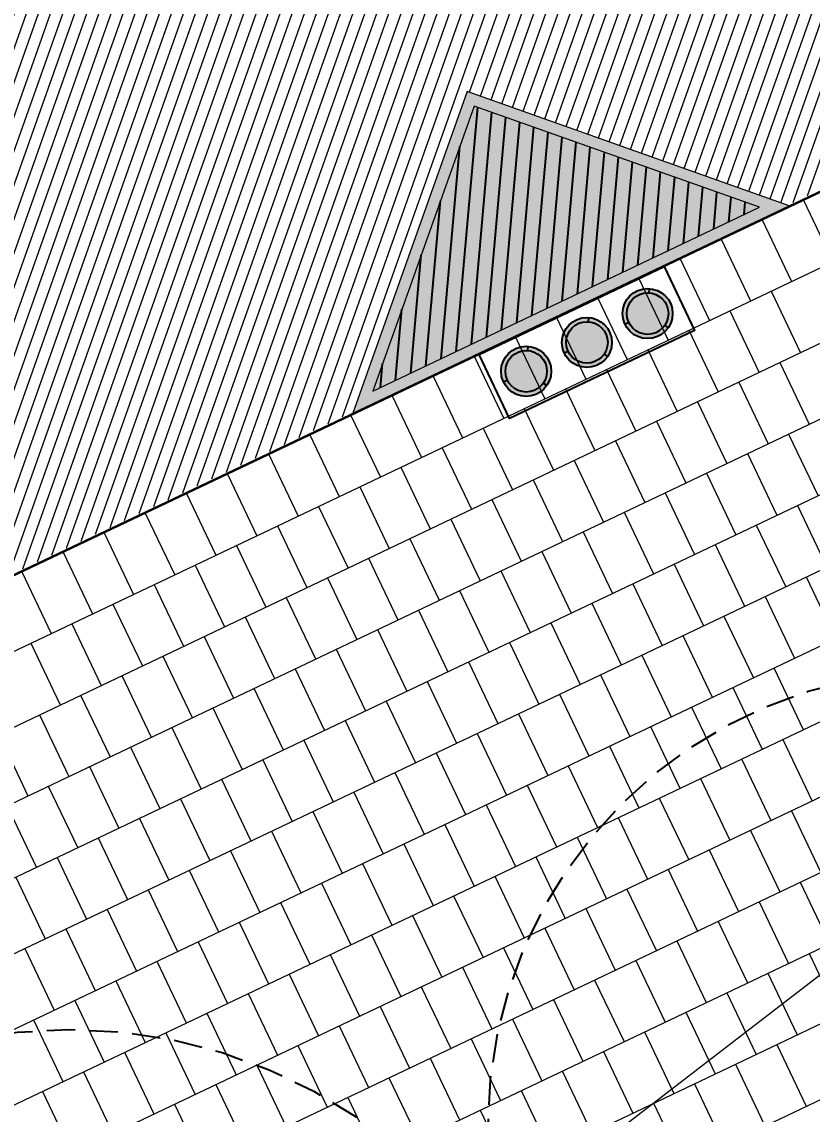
# Model space of a CAD drawing. Header units: metres. Extents: x 678805 to 1359287, y 2747329 to 5497370.
# Drawn here: x 679790.96 to 679797.9, y 2748746.89 to 2748756.49 of the extents above; entities that cross this region are included whole.
import ezdxf
from ezdxf.enums import TextEntityAlignment as Align

# ---------------------------------------------------------------- set-up
doc = ezdxf.new("R2010")
doc.units = ezdxf.units.M
doc.linetypes.add('XREF_MON_SFT_TREES$0$HIDDEN', pattern=[0.375, 0.25, -0.125])
for name, color, linetype in [('00_XREF_MON_HSC_PAVEMENT', 7, 'Continuous'), ('00_XREF_TWQ_BUILDINGS', 7, 'Continuous'), ('00_XREF_TWQ_SFT_TREES', 7, 'Continuous'), ('00_XREF_TWQ_URBAN CONTEXT', 7, 'Continuous'), ('XREF_MON_EIT SUPPORT$0$01-TX-NOM Carrers_1-2000', 8, 'Continuous'), ('XREF_MON_HSC_FURNITURE$0$02-L-litter bin', 8, 'Continuous'), ('XREF_MON_HSC_PAVEMENT$0$03-TR-Tree Pit_Green', 74, 'Continuous'), ('XREF_MON_SFT_TREES$0$SL_TREE_CANOPY', 251, 'XREF_MON_SFT_TREES$0$HIDDEN'), ('XREF_MON_SFT_TREES$0$SL_TREE_TRUNK', 251, 'Continuous'), ('XREF_MON_URBAN CONTEXT$0$XREF_MON_EIT SUPPORT', 7, 'Continuous')]:
    doc.layers.add(name, color=color, linetype=linetype)
for name, color, linetype, true_color in [('02-L-Waterfeatures 01', 7, 'Continuous', 0x4da6ff), ('XREF_MON_HSC_PAVEMENT$0$03-TR-Tree Pit_White', 7, 'Continuous', 0xfcfcfc), ('XREF_MON_SFT_TREES$0$SL_TREE_ACACIA_NILOTICA', 7, 'Continuous', 0x264d00), ('XREF_MON_SFT_TREES$0$SL_TREE_CERCIDIUM_FLORIDUM', 7, 'Continuous', 0xe0e000)]:
    doc.layers.add(name, color=color, linetype=linetype, true_color=true_color)
for name, color, linetype, lineweight in [('XREF_MON_GENERAL_LAYOUT$0$02-L-Level Curves 0.50m', 33, 'Continuous', 5), ('XREF_MON_GENERAL_LAYOUT$0$02-L-Material Change', 251, 'Continuous', 5), ('XREF_MON_GENERAL_LAYOUT$0$04-BK-Tree Pit', 6, 'Continuous', 5), ('XREF_MON_HSC_PAVEMENT$0$02-L-B-Flat Bar', 251, 'Continuous', 5), ('XREF_MON_HSC_PAVEMENT$0$04-BK-Tree Pit', 6, 'Continuous', 5)]:
    doc.layers.add(name, color=color, linetype=linetype, lineweight=lineweight)
doc.layers.add('XREF_MON_HSC_FURNITURE$0$00-AUX', color=2, linetype='Continuous', plot=False)
for name, color, linetype, lineweight, true_color in [('XREF_MON_HSC_PAVEMENT$0$02-L-Joints-Paviment_07_Precast Concrete Blocks 60X40', 7, 'Continuous', 5, 0x999999), ('XREF_MON_HSC_PAVEMENT$0$03-TR-Pavement_07_Precast Concrete Blocks 20X10', 7, 'Continuous', 5, 0x999999), ('XREF_MON_HSC_PAVEMENT$0$03-TR-Pavement_07_Precast Concrete Blocks 60X40', 7, 'Continuous', 5, 0x999999)]:
    doc.layers.add(name, color=color, linetype=linetype, lineweight=lineweight, true_color=true_color)
doc.layers.get('XREF_MON_SFT_TREES$0$SL_TREE_ACACIA_NILOTICA').off()
doc.layers.get('XREF_MON_SFT_TREES$0$SL_TREE_CERCIDIUM_FLORIDUM').off()
doc.styles.add('XREF_MON_EIT SUPPORT$0$Standard', font='arial.ttf')
doc.styles.add('XREF_MON_GENERAL_LAYOUT$0$Standard', font='arial.ttf')

# ---------------------------------------------------------------- blocks, each defined once
blk = doc.blocks.new('XREF_MON_EIT SUPPORT')
at = {"layer": 'XREF_MON_EIT SUPPORT$0$01-TX-NOM Carrers_1-2000', "ltscale": 0.3, "style": 'XREF_MON_EIT SUPPORT$0$Standard'}
blk.add_text('No. 441', height=8, rotation=25.955, dxfattribs=at).set_placement((679766.7648, 2748750.742))
blk = doc.blocks.new('XREF_MON_URBAN CONTEXT')
at = {"layer": 'XREF_MON_URBAN CONTEXT$0$XREF_MON_EIT SUPPORT'}
blk.add_blockref('XREF_MON_EIT SUPPORT', (0, 0), dxfattribs=at)
blk = doc.blocks.new('XREF_MON_SFT_TREES$0$Acacia_nilotica')
at = {"layer": 'XREF_MON_SFT_TREES$0$SL_TREE_CANOPY', "linetype": 'XREF_MON_SFT_TREES$0$HIDDEN'}
blk.add_circle((0, 0), 4, dxfattribs=at)
blk = doc.blocks.new('XREF_MON_SFT_TREES$0$Cercidium.A')
h = blk.add_hatch()
h.set_pattern_fill('ANSI31', color=256, scale=0.1, angle=25.448)
edge = h.paths.add_edge_path()
edge.add_arc((0, 0), 4.5, 0, 360)
at = {"layer": 'XREF_MON_SFT_TREES$0$SL_TREE_TRUNK'}
h = blk.add_hatch(color=256, dxfattribs=at)
h.dxf.hatch_style = 1
edge = h.paths.add_edge_path()
edge.add_arc((0, 0), 0.25, 0, 360)
at = {"layer": 'XREF_MON_SFT_TREES$0$SL_TREE_CANOPY', "linetype": 'XREF_MON_SFT_TREES$0$HIDDEN'}
blk.add_circle((0, 0), 4.5, dxfattribs=at)
at = {"layer": 'XREF_MON_SFT_TREES$0$SL_TREE_TRUNK'}
blk.add_circle((0, 0), 0.25, dxfattribs=at)
blk = doc.blocks.new('XREF_MON_SFT_TREES')
at = {"layer": 'XREF_MON_SFT_TREES$0$SL_TREE_ACACIA_NILOTICA', "rotation": 25.44812939262281}
blk.add_blockref('XREF_MON_SFT_TREES$0$Acacia_nilotica', (679799.0574, 2748746.7847), dxfattribs=at)
at = {"layer": 'XREF_MON_SFT_TREES$0$SL_TREE_CERCIDIUM_FLORIDUM'}
blk.add_blockref('XREF_MON_SFT_TREES$0$Cercidium.A', (679791.3822, 2748743.1322), dxfattribs=at)
blk = doc.blocks.new('XREF_MON_HSC_PAVEMENT$0$Alcorque Parking 8m2')
at = {"layer": 'XREF_MON_HSC_PAVEMENT$0$03-TR-Tree Pit_Green', "ltscale": 0.3}
h = blk.add_hatch(dxfattribs=at)
h.set_pattern_fill('ANSI31', color=256, scale=0.04, angle=40)
h.set_pattern_definition([(85, (-679726.04474, -2748720.75428), (-0.1265167266577, 0.011068779329), [])])
h.paths.add_polyline_path([(-1.079, -0.3843), (2.316, 1.2313), (-0.1893, 2.121)])
at = {"layer": 'XREF_MON_HSC_PAVEMENT$0$03-TR-Tree Pit_White'}
h = blk.add_hatch(color=256, dxfattribs=at)
h.dxf.hatch_style = 1
h.paths.add_polyline_path([(-1.2541, -0.5783), (2.5769, 1.2447), (-0.2501, 2.2487)])
blk = doc.blocks.new('XREF_MON_HSC_PAVEMENT')
at = {"layer": 'XREF_MON_HSC_PAVEMENT$0$03-TR-Pavement_07_Precast Concrete Blocks 20X10'}
h = blk.add_hatch(dxfattribs=at)
h.set_pattern_fill('ANSI31', color=256, scale=0.0315, angle=25.5)
h.set_pattern_definition([(70.5, (0, 0), (-0.094275932128, 0.033384858509), [])])
edge = h.paths.add_edge_path()
edge.add_line((679754.6393, 2748741.4276), (679756.4378, 2748737.6483))
edge.add_line((679756.4378, 2748737.6483), (679759.3099, 2748736.6133))
edge.add_line((679759.3099, 2748736.6133), (679763.1548, 2748738.4429))
edge.add_line((679763.1548, 2748738.4429), (679764.1588, 2748741.27))
edge.add_line((679764.1588, 2748741.27), (679766.9858, 2748740.266))
edge.add_line((679766.9858, 2748740.266), (679770.8308, 2748742.0956))
edge.add_line((679770.8308, 2748742.0956), (679771.8347, 2748744.9227))
edge.add_line((679771.8347, 2748744.9227), (679774.6617, 2748743.9187))
edge.add_line((679774.6617, 2748743.9187), (679778.5067, 2748745.7483))
edge.add_line((679778.5067, 2748745.7483), (679779.5108, 2748748.5758))
edge.add_line((679779.5108, 2748748.5758), (679782.3381, 2748747.5712))
edge.add_line((679782.3381, 2748747.5712), (679786.1759, 2748749.3977))
edge.add_line((679786.1759, 2748749.3977), (679787.186, 2748752.2278))
edge.add_line((679787.186, 2748752.2278), (679790.0136, 2748751.2242))
edge.add_line((679790.0136, 2748751.2242), (679793.8574, 2748753.0536))
edge.add_line((679793.8574, 2748753.0536), (679794.828, 2748755.7864))
edge.add_line((679794.828, 2748755.7864), (679794.8617, 2748755.88))
edge.add_line((679794.8617, 2748755.88), (679797.6883, 2748754.8762))
edge.add_line((679797.6883, 2748754.8762), (679801.5332, 2748756.7058))
edge.add_line((679801.5332, 2748756.7058), (679802.5366, 2748759.5326))
edge.add_line((679802.5366, 2748759.5326), (679805.3642, 2748758.5289))
edge.add_line((679805.3642, 2748758.5289), (679809.2085, 2748760.3583))
edge.add_line((679809.2085, 2748760.3583), (679810.2119, 2748763.185))
edge.add_line((679810.2119, 2748763.185), (679813.0395, 2748762.1813))
edge.add_line((679813.0395, 2748762.1813), (679816.8832, 2748764.0104))
edge.add_line((679816.8832, 2748764.0104), (679817.8849, 2748766.836))
edge.add_line((679817.8849, 2748766.836), (679820.7142, 2748765.8334))
edge.add_line((679820.7142, 2748765.8334), (679824.5585, 2748767.6628))
edge.add_line((679824.5585, 2748767.6628), (679825.5631, 2748770.4901))
edge.add_line((679825.5631, 2748770.4901), (679828.3901, 2748769.4861))
edge.add_line((679828.3901, 2748769.4861), (679832.2338, 2748771.3152))
edge.add_line((679832.2338, 2748771.3152), (679833.2381, 2748774.1416))
edge.add_line((679833.2381, 2748774.1416), (679836.0619, 2748773.1368))
edge.add_line((679836.0619, 2748773.1368), (679839.9071, 2748774.9666))
edge.add_line((679839.9071, 2748774.9666), (679840.9517, 2748777.8655))
edge.add_line((679840.9517, 2748777.8655), (679839.1533, 2748781.6448))
edge.add_line((679839.1533, 2748781.6448), (679754.6433, 2748741.4295))
at = {"layer": 'XREF_MON_HSC_PAVEMENT$0$02-L-B-Flat Bar'}
blk.add_lwpolyline([(679759.3229, 2748736.6087), (679839.921, 2748774.9625)], dxfattribs=at)
at = {"layer": 'XREF_MON_HSC_PAVEMENT$0$02-L-Joints-Paviment_07_Precast Concrete Blocks 60X40'}
for points in [[(679797.8258, 2748754.9197), (679798.0837, 2748754.3779)], [(679797.4646, 2748754.7478), (679797.7225, 2748754.206)], [(679797.1035, 2748754.5759), (679797.3613, 2748754.0341)], [(679796.7423, 2748754.404), (679797.0001, 2748753.8622)], [(679796.3811, 2748754.2321), (679796.6389, 2748753.6904)], [(679797.5419, 2748754.1201), (679797.7997, 2748753.5783)], [(679796.0199, 2748754.0603), (679796.2777, 2748753.5185)], [(679795.6587, 2748753.8884), (679795.9165, 2748753.3466)], [(679797.1807, 2748753.9482), (679797.4385, 2748753.4064)], [(679795.2975, 2748753.7165), (679795.5553, 2748753.1747)], [(679796.8195, 2748753.7763), (679797.0773, 2748753.2345)], [(679796.4583, 2748753.6044), (679796.7161, 2748753.0626)], [(679794.9363, 2748753.5446), (679795.1941, 2748753.0028)], [(679797.6191, 2748753.4923), (679797.8769, 2748752.9505)], [(679796.0971, 2748753.4325), (679796.3549, 2748752.8908)], [(679794.5751, 2748753.3728), (679794.8329, 2748752.831)], [(679797.2579, 2748753.3204), (679797.5157, 2748752.7787)], [(679795.7359, 2748753.2607), (679795.9937, 2748752.7189)], [(679794.2139, 2748753.2009), (679794.4718, 2748752.6591)], [(679796.8967, 2748753.1486), (679797.1545, 2748752.6068)], [(679793.8527, 2748753.029), (679794.1106, 2748752.4872)], [(679795.3747, 2748753.0888), (679795.6325, 2748752.547)], [(679795.0135, 2748752.9169), (679795.2714, 2748752.3751)], [(679796.5355, 2748752.9767), (679796.7933, 2748752.4349)], [(679793.4916, 2748752.8571), (679793.7494, 2748752.3153)], [(679797.6963, 2748752.8646), (679797.9541, 2748752.3228)], [(679794.6523, 2748752.745), (679794.9102, 2748752.2032)], [(679796.1743, 2748752.8048), (679796.4321, 2748752.263)], [(679793.1304, 2748752.6852), (679793.3882, 2748752.1435)], [(679795.8131, 2748752.6329), (679796.071, 2748752.0912)], [(679797.3351, 2748752.6927), (679797.5929, 2748752.1509)], [(679794.2912, 2748752.5732), (679794.549, 2748752.0314)], [(679792.7692, 2748752.5134), (679793.027, 2748751.9716)], [(679795.4519, 2748752.4611), (679795.7098, 2748751.9193)], [(679796.9739, 2748752.5208), (679797.2317, 2748751.9791)], [(679792.408, 2748752.3415), (679792.6658, 2748751.7997)], [(679793.93, 2748752.4013), (679794.1878, 2748751.8595)], [(679796.6127, 2748752.349), (679796.8706, 2748751.8072)], [(679795.0908, 2748752.2892), (679795.3486, 2748751.7474)], [(679792.0468, 2748752.1696), (679792.3046, 2748751.6278)], [(679793.5688, 2748752.2294), (679793.8266, 2748751.6876)], [(679796.2516, 2748752.1771), (679796.5094, 2748751.6353)], [(679797.7735, 2748752.2369), (679798.0313, 2748751.6951)], [(679793.2076, 2748752.0575), (679793.4654, 2748751.5157)], [(679794.7296, 2748752.1173), (679794.9874, 2748751.5755)], [(679797.4123, 2748752.065), (679797.6702, 2748751.5232)], [(679791.6856, 2748751.9977), (679791.9434, 2748751.456)], [(679795.8904, 2748752.0052), (679796.1482, 2748751.4634)], [(679792.8464, 2748751.8856), (679793.1042, 2748751.3439)], [(679794.3684, 2748751.9454), (679794.6262, 2748751.4036)], [(679797.0512, 2748751.8931), (679797.309, 2748751.3513)], [(679791.3244, 2748751.8259), (679791.5822, 2748751.2841)], [(679794.0072, 2748751.7736), (679794.265, 2748751.2318)], [(679795.5292, 2748751.8333), (679795.787, 2748751.2916)], [(679792.4852, 2748751.7138), (679792.743, 2748751.172)], [(679796.69, 2748751.7212), (679796.9478, 2748751.1795)], [(679790.9632, 2748751.654), (679791.221, 2748751.1122)], [(679793.646, 2748751.6017), (679793.9038, 2748751.0599)], [(679795.168, 2748751.6615), (679795.4258, 2748751.1197)], [(679797.8508, 2748751.6092), (679798.1086, 2748751.0674)], [(679792.124, 2748751.5419), (679792.3818, 2748751.0001)], [(679794.8068, 2748751.4896), (679795.0646, 2748750.9478)], [(679796.3288, 2748751.5494), (679796.5866, 2748751.0076)], [(679793.2848, 2748751.4298), (679793.5426, 2748750.888)], [(679797.4896, 2748751.4373), (679797.7474, 2748750.8955)], [(679791.7628, 2748751.37), (679792.0206, 2748750.8282)], [(679794.4456, 2748751.3177), (679794.7034, 2748750.7759)], [(679795.9676, 2748751.3775), (679796.2254, 2748750.8357)], [(679791.4016, 2748751.1981), (679791.6595, 2748750.6564)], [(679792.9236, 2748751.2579), (679793.1814, 2748750.7161)], [(679795.6064, 2748751.2056), (679795.8642, 2748750.6638)], [(679797.1284, 2748751.2654), (679797.3862, 2748750.7236)], [(679794.0844, 2748751.1458), (679794.3422, 2748750.604)], [(679796.7672, 2748751.0935), (679797.025, 2748750.5517)], [(679791.0404, 2748751.0263), (679791.2983, 2748750.4845)], [(679792.5624, 2748751.086), (679792.8202, 2748750.5443)], [(679795.2452, 2748751.0337), (679795.503, 2748750.492)], [(679792.2012, 2748750.9142), (679792.4591, 2748750.3724)], [(679793.7232, 2748750.974), (679793.981, 2748750.4322)], [(679796.406, 2748750.9216), (679796.6638, 2748750.3799)], [(679794.884, 2748750.8619), (679795.1418, 2748750.3201)], [(679797.5668, 2748750.8096), (679797.8246, 2748750.2678)], [(679791.84, 2748750.7423), (679792.0979, 2748750.2005)], [(679793.362, 2748750.8021), (679793.6198, 2748750.2603)], [(679796.0448, 2748750.7498), (679796.3026, 2748750.208)], [(679793.0008, 2748750.6302), (679793.2587, 2748750.0884)], [(679794.5228, 2748750.69), (679794.7806, 2748750.1482)], [(679797.2056, 2748750.6377), (679797.4634, 2748750.0959)], [(679791.4789, 2748750.5704), (679791.7367, 2748750.0286)], [(679794.1616, 2748750.5181), (679794.4194, 2748749.9763)], [(679795.6836, 2748750.5779), (679795.9414, 2748750.0361)], [(679792.6397, 2748750.4583), (679792.8975, 2748749.9165)], [(679796.8444, 2748750.4658), (679797.1022, 2748749.924)], [(679791.1177, 2748750.3985), (679791.3755, 2748749.8567)], [(679793.8004, 2748750.3462), (679794.0583, 2748749.8044)], [(679795.3224, 2748750.406), (679795.5802, 2748749.8642)], [(679790.7565, 2748750.2267), (679791.0143, 2748749.6849)], [(679792.2785, 2748750.2864), (679792.5363, 2748749.7447)], [(679794.9612, 2748750.2341), (679795.219, 2748749.6924)], [(679796.4832, 2748750.2939), (679796.741, 2748749.7521)], [(679793.4393, 2748750.1744), (679793.6971, 2748749.6326)], [(679797.644, 2748750.1818), (679797.9018, 2748749.64)], [(679791.9173, 2748750.1146), (679792.1751, 2748749.5728)], [(679794.6, 2748750.0623), (679794.8579, 2748749.5205)], [(679796.122, 2748750.122), (679796.3798, 2748749.5803)], [(679791.5561, 2748749.9427), (679791.8139, 2748749.4009)], [(679793.0781, 2748750.0025), (679793.3359, 2748749.4607)], [(679795.7608, 2748749.9502), (679796.0186, 2748749.4084)], [(679797.2828, 2748750.01), (679797.5406, 2748749.4682)], [(679794.2389, 2748749.8904), (679794.4967, 2748749.3486)], [(679791.1949, 2748749.7708), (679791.4527, 2748749.229)], [(679792.7169, 2748749.8306), (679792.9747, 2748749.2888)], [(679795.3996, 2748749.7783), (679795.6575, 2748749.2365)], [(679796.9216, 2748749.8381), (679797.1794, 2748749.2963)], [(679792.3557, 2748749.6587), (679792.6135, 2748749.1169)], [(679793.8777, 2748749.7185), (679794.1355, 2748749.1767)], [(679796.5604, 2748749.6662), (679796.8183, 2748749.1244)], [(679790.8337, 2748749.5989), (679791.0915, 2748749.0571)], [(679795.0385, 2748749.6064), (679795.2963, 2748749.0646)], [(679791.9945, 2748749.4868), (679792.2523, 2748748.9451)], [(679793.5165, 2748749.5466), (679793.7743, 2748749.0048)], [(679796.1992, 2748749.4943), (679796.4571, 2748748.9525)], [(679797.7212, 2748749.5541), (679797.979, 2748749.0123)], [(679793.1553, 2748749.3748), (679793.4131, 2748748.833)], [(679794.6773, 2748749.4345), (679794.9351, 2748748.8928)], [(679797.36, 2748749.3822), (679797.6179, 2748748.8404)], [(679791.6333, 2748749.315), (679791.8911, 2748748.7732)], [(679795.8381, 2748749.3224), (679796.0959, 2748748.7807)], [(679792.7941, 2748749.2029), (679793.0519, 2748748.6611)], [(679794.3161, 2748749.2627), (679794.5739, 2748748.7209)], [(679796.9988, 2748749.2104), (679797.2567, 2748748.6686)], [(679791.2721, 2748749.1431), (679791.5299, 2748748.6013)], [(679793.9549, 2748749.0908), (679794.2127, 2748748.549)], [(679795.4769, 2748749.1506), (679795.7347, 2748748.6088)], [(679792.4329, 2748749.031), (679792.6907, 2748748.4892)], [(679796.6377, 2748749.0385), (679796.8955, 2748748.4967)], [(679790.9109, 2748748.9712), (679791.1687, 2748748.4294)], [(679793.5937, 2748748.9189), (679793.8515, 2748748.3771)], [(679795.1157, 2748748.9787), (679795.3735, 2748748.4369)], [(679797.7984, 2748748.9264), (679798.0563, 2748748.3846)], [(679792.0717, 2748748.8591), (679792.3295, 2748748.3173)], [(679794.7545, 2748748.8068), (679795.0123, 2748748.265)], [(679796.2765, 2748748.8666), (679796.5343, 2748748.3248)], [(679793.2325, 2748748.747), (679793.4903, 2748748.2052)], [(679795.9153, 2748748.6947), (679796.1731, 2748748.1529)], [(679797.4373, 2748748.7545), (679797.6951, 2748748.2127)], [(679791.7105, 2748748.6872), (679791.9683, 2748748.1455)], [(679794.3933, 2748748.6349), (679794.6511, 2748748.0932)], [(679791.3493, 2748748.5154), (679791.6071, 2748747.9736)], [(679792.8713, 2748748.5751), (679793.1291, 2748748.0334)], [(679795.5541, 2748748.5228), (679795.8119, 2748747.9811)], [(679797.0761, 2748748.5826), (679797.3339, 2748748.0409)], [(679792.5101, 2748748.4033), (679792.7679, 2748747.8615)], [(679794.0321, 2748748.4631), (679794.2899, 2748747.9213)], [(679796.7149, 2748748.4108), (679796.9727, 2748747.869)], [(679790.9881, 2748748.3435), (679791.246, 2748747.8017)], [(679795.1929, 2748748.351), (679795.4507, 2748747.8092)], [(679792.1489, 2748748.2314), (679792.4068, 2748747.6896)], [(679793.6709, 2748748.2912), (679793.9287, 2748747.7494)], [(679796.3537, 2748748.2389), (679796.6115, 2748747.6971)], [(679797.8757, 2748748.2987), (679798.1335, 2748747.7569)], [(679793.3097, 2748748.1193), (679793.5675, 2748747.5775)], [(679794.8317, 2748748.1791), (679795.0895, 2748747.6373)], [(679797.5145, 2748748.1268), (679797.7723, 2748747.585)], [(679791.7877, 2748748.0595), (679792.0456, 2748747.5177)], [(679795.9925, 2748748.067), (679796.2503, 2748747.5252)], [(679792.9485, 2748747.9474), (679793.2064, 2748747.4056)], [(679794.4705, 2748748.0072), (679794.7283, 2748747.4654)], [(679797.1533, 2748747.9549), (679797.4111, 2748747.4132)], [(679791.4266, 2748747.8876), (679791.6844, 2748747.3459)], [(679794.1093, 2748747.8353), (679794.3671, 2748747.2935)], [(679795.6313, 2748747.8951), (679795.8891, 2748747.3533)], [(679792.5873, 2748747.7755), (679792.8452, 2748747.2338)], [(679796.7921, 2748747.7831), (679797.0499, 2748747.2413)], [(679791.0654, 2748747.7158), (679791.3232, 2748747.174)], [(679793.7481, 2748747.6635), (679794.006, 2748747.1217)], [(679795.2701, 2748747.7233), (679795.5279, 2748747.1815)], [(679792.2262, 2748747.6037), (679792.484, 2748747.0619)], [(679794.9089, 2748747.5514), (679795.1667, 2748747.0096)], [(679796.4309, 2748747.6112), (679796.6887, 2748747.0694)], [(679793.3869, 2748747.4916), (679793.6448, 2748746.9498)], [(679797.5917, 2748747.4991), (679797.8495, 2748746.9573)], [(679791.865, 2748747.4318), (679792.1228, 2748746.89)], [(679794.5477, 2748747.3795), (679794.8056, 2748746.8377)], [(679796.0697, 2748747.4393), (679796.3275, 2748746.8975)], [(679791.5038, 2748747.2599), (679791.7616, 2748746.7181)], [(679793.0258, 2748747.3197), (679793.2836, 2748746.7779)], [(679795.7085, 2748747.2674), (679795.9663, 2748746.7256)], [(679797.2305, 2748747.3272), (679797.4883, 2748746.7854)], [(679794.1865, 2748747.2076), (679794.4444, 2748746.6658)], [(679796.8693, 2748747.1553), (679797.1271, 2748746.6135)], [(679791.1426, 2748747.088), (679791.4004, 2748746.5463)], [(679792.6646, 2748747.1478), (679792.9224, 2748746.606)], [(679795.3473, 2748747.0956), (679795.6051, 2748746.5538)], [(679792.3034, 2748746.9759), (679792.5612, 2748746.4342)], [(679793.8254, 2748747.0357), (679794.0832, 2748746.494)], [(679796.5081, 2748746.9834), (679796.7659, 2748746.4416)], [(679794.9861, 2748746.9237), (679795.2439, 2748746.3819)]]:
    blk.add_lwpolyline(points, dxfattribs=at)
at = {"layer": 'XREF_MON_HSC_PAVEMENT$0$03-TR-Pavement_07_Precast Concrete Blocks 60X40'}
for p, q in [((679602.4393, 2748661.9422), (679961.7341, 2748832.9178)), ((679602.6979, 2748661.4008), (679961.9919, 2748832.376)), ((679602.9565, 2748660.8593), (679962.2505, 2748831.8345)), ((679603.215, 2748660.3179), (679962.509, 2748831.2931)), ((679603.4736, 2748659.7765), (679962.7676, 2748830.7517)), ((679603.7321, 2748659.235), (679963.0262, 2748830.2103)), ((679733.6362, 2748720.3873), (679963.2847, 2748829.6688)), ((679733.894, 2748719.8455), (679963.5433, 2748829.1274)), ((679723.4967, 2748714.2333), (679963.8019, 2748828.586)), ((679723.7545, 2748713.6915), (679904.3495, 2748799.6302)), ((679713.899, 2748708.3372), (679904.6073, 2748799.0884)), ((679714.1568, 2748707.7954), (679851.409, 2748773.1088)), ((679791.8901, 2748744.1214), (679820.9626, 2748757.956))]:
    blk.add_line(p, q, dxfattribs=at)
at = {"layer": 'XREF_MON_HSC_PAVEMENT$0$04-BK-Tree Pit'}
blk.add_blockref('XREF_MON_HSC_PAVEMENT$0$Alcorque Parking 8m2', (679795.123, 2748753.6262), dxfattribs=at)
blk = doc.blocks.new('XREF_MON_HSC_FURNITURE$0$3 concrete recycling bins')
at = {"true_color": 0xfcfcfc}
h = blk.add_hatch(color=7, dxfattribs=at)
h.dxf.hatch_style = 1
edge = h.paths.add_edge_path()
edge.add_arc((-0.5902, 0), 0.2201, 0, 360)
h = blk.add_hatch(color=7, dxfattribs=at)
h.dxf.hatch_style = 1
edge = h.paths.add_edge_path()
edge.add_arc((0, 0), 0.2201, 0, 360)
h = blk.add_hatch(color=7, dxfattribs=at)
h.dxf.hatch_style = 1
edge = h.paths.add_edge_path()
edge.add_arc((0.5902, 0), 0.2201, 0, 360)
for points in [[(-0.4991, 0.1579), (-0.4802, 0.1906)], [(0.0912, 0.1579), (0.1101, 0.1906)], [(0.6814, 0.1579), (0.7003, 0.1906)], [(-0.7726, 0), (-0.8104, 0)], [(-0.1823, 0), (-0.2201, 0)], [(0.4079, 0), (0.3701, 0)], [(-0.4991, -0.1579), (-0.4802, -0.1906)], [(0.0912, -0.1579), (0.1101, -0.1906)], [(0.6814, -0.1579), (0.7003, -0.1906)]]:
    blk.add_lwpolyline(points)
for centre, radius in [((-0.5902, 0), 0.2201), ((0, 0), 0.2201), ((0.5902, 0), 0.2201), ((-0.5902, 0), 0.1824), ((0, 0), 0.1824), ((0.5902, 0), 0.1824)]:
    blk.add_circle(centre, radius)
at = {"layer": 'XREF_MON_HSC_FURNITURE$0$00-AUX'}
blk.add_lwpolyline([(-0.9004, 0.3115), (0.8996, 0.3115), (0.8996, -0.3114), (-0.9004, -0.3114)], close=True, dxfattribs=at)
blk = doc.blocks.new('XREF_MON_HSC_FURNITURE')
at = {"layer": 'XREF_MON_HSC_FURNITURE$0$02-L-litter bin', "rotation": 25.45070387122793}
blk.add_blockref('XREF_MON_HSC_FURNITURE$0$3 concrete recycling bins', (679795.9245, 2748753.6698), dxfattribs=at)
blk = doc.blocks.new('XREF_MON_GENERAL_LAYOUT$0$Alcorque Parking 8m2')
blk.add_lwpolyline([(2.316, 1.2313), (-0.1893, 2.121), (-1.079, -0.3843)], close=True)
at = {"layer": 'XREF_MON_GENERAL_LAYOUT$0$02-L-Material Change'}
blk.add_lwpolyline([(2.5769, 1.2447), (-0.2501, 2.2487), (-1.2541, -0.5783)], close=True, dxfattribs=at)
blk = doc.blocks.new('XREF_MON_GENERAL_LAYOUT')
at = {"layer": 'XREF_MON_GENERAL_LAYOUT$0$02-L-Level Curves 0.50m', "ltscale": 0.3}
blk.add_lwpolyline([(679839.6288, 2748782.5355), (679845.2688, 2748784.5549), (679715.5302, 2748684.5922)], dxfattribs=at)
at = {"layer": 'XREF_MON_GENERAL_LAYOUT$0$02-L-Material Change', "ltscale": 0.3}
blk.add_line((679759.3035, 2748736.5995), (679839.9204, 2748774.9622), dxfattribs=at)
at = {"layer": 'XREF_MON_GENERAL_LAYOUT$0$04-BK-Tree Pit'}
blk.add_blockref('XREF_MON_GENERAL_LAYOUT$0$Alcorque Parking 8m2', (679795.123, 2748753.6262), dxfattribs=at)
at = {"style": 'XREF_MON_GENERAL_LAYOUT$0$Standard'}
for tag, rotation, p in [('604,00', 330.26429, (679905.7703, 2748776.5578)), ('603,00', 330.26429, (679901.8609, 2748753.4772)), ('600,00', 133.82598, (679944.5968, 2748745.1526)), ('602,00', 330.26429, (679883.3192, 2748738.7269)), ('601,00', 117.89057, (679920.972, 2748732.8701)), ('601,00', 330.26429, (679864.7775, 2748723.9765)), ('600,00', 40.88332, (679777.4054, 2748705.4436, 1.17)), ('602,00', 330.26429, (679941.2749, 2748705.483)), ('601,00', 40.88332, (679701.7984, 2748703.8886, 1.17)), ('598,00', 62.09101, (679810.2666, 2748702.6187)), ('600,00', 330.26429, (679877.7815, 2748691.1312)), ('600,00', 19.55109, (679920.4438, 2748685.4955)), ('601,00', 330.26429, (679934.8129, 2748683.8036)), ('599,00', 330.26429, (679854.5671, 2748679.0611)), ('600,00', 88.39282, (679743.9135, 2748675.5716)), ('599,00', 20.60862, (679924.2599, 2748675.2164)), ('601,00', 88.39282, (679728.0346, 2748671.3178, -2)), ('602,00', 88.39282, (679711.8258, 2748665.9661, -1)), ('603,00', 88.39282, (679695.6151, 2748660.611)), ('599,00', 40.88332, (679788.8073, 2748655.8292, 1.17)), ('601,00', 40.88332, (679627.6123, 2748644.6026, 1.17)), ('603,00', 41.70581, (679702.4989, 2748628.4844, 1.17)), ('600,00', 40.88332, (679645.925, 2748597.9261, 1.17)), ('599,00', 34.22768, (679673.5744, 2748555.136, 5.34))]:
    blk.add_attdef(tag, text='', height=1, rotation=rotation, dxfattribs=at).set_placement(p, align=Align.MIDDLE)
at = {"ltscale": 0.3, "style": 'XREF_MON_GENERAL_LAYOUT$0$Standard'}
for tag, rotation, p in [('603,50', 330.26429, (679911.5006, 2748760.5702)), ('602,50', 330.26429, (679892.8647, 2748745.8464)), ('600,50', 133.82598, (679933.0483, 2748738.7294)), ('601,50', 330.26429, (679873.5807, 2748731.6715)), ('601,50', 101.28567, (679909.522, 2748726.9453)), ('602,50', 330.26429, (679948.6249, 2748713.8598)), ('600,50', 39.60595, (679743.2426, 2748706.9713)), ('600,50', 330.26429, (679880.266, 2748702.726)), ('600,50', 17.35374, (679917.6151, 2748690.5539)), ('599,50', 330.26429, (679867.1975, 2748684.7162)), ('599,50', 18.89439, (679921.7104, 2748680.5784)), ('599,50', 39.60595, (679778.9915, 2748677.2412)), ('600,50', 88.39282, (679735.9249, 2748673.5861)), ('601,50', 88.39282, (679719.9063, 2748668.581)), ('602,50', 88.39282, (679703.4738, 2748663.4518)), ('598,50', 330.26429, (679861.7651, 2748662.3968)), ('601,50', 39.60595, (679610.5133, 2748662.0612)), ('600,00', 41.70581, (679752.3076, 2748637.6854)), ('601,00', 41.70581, (679736.0441, 2748634.5376)), ('599,00', 35.08346, (679763.0433, 2748634.415, 1.17)), ('602,00', 41.70581, (679720.1743, 2748633.0959, 1.17)), ('600,00', 35.08346, (679747.0628, 2748629.9031, 1.17)), ('601,00', 35.08346, (679731.2456, 2748625.2389, 1.17)), ('600,50', 39.60595, (679636.9197, 2748621.3387)), ('602,00', 35.08346, (679715.3998, 2748620.6394, 1.17)), ('599,50', 28.7604, (679659.4816, 2748574.3233))]:
    blk.add_attdef(tag, text='', height=1, rotation=rotation, dxfattribs=at).set_placement(p, align=Align.MIDDLE)

msp = doc.modelspace()

# ---------------------------------------------------------------- block references
at = {"layer": '00_XREF_MON_HSC_PAVEMENT'}
msp.add_blockref('XREF_MON_HSC_PAVEMENT', (0, 0), dxfattribs=at)
at = {"layer": '00_XREF_TWQ_BUILDINGS'}
msp.add_blockref('XREF_MON_HSC_FURNITURE', (0, 0), dxfattribs=at)
at = {"layer": '00_XREF_TWQ_SFT_TREES'}
msp.add_blockref('XREF_MON_SFT_TREES', (0, 0), dxfattribs=at)
at = {"layer": '00_XREF_TWQ_URBAN CONTEXT'}
msp.add_blockref('XREF_MON_URBAN CONTEXT', (0, 0), dxfattribs=at)
at = {"layer": '02-L-Waterfeatures 01', "color": 18, "true_color": 0x000000}
msp.add_blockref('XREF_MON_GENERAL_LAYOUT', (0, 0), dxfattribs=at)

doc.saveas('drawing.dxf')
